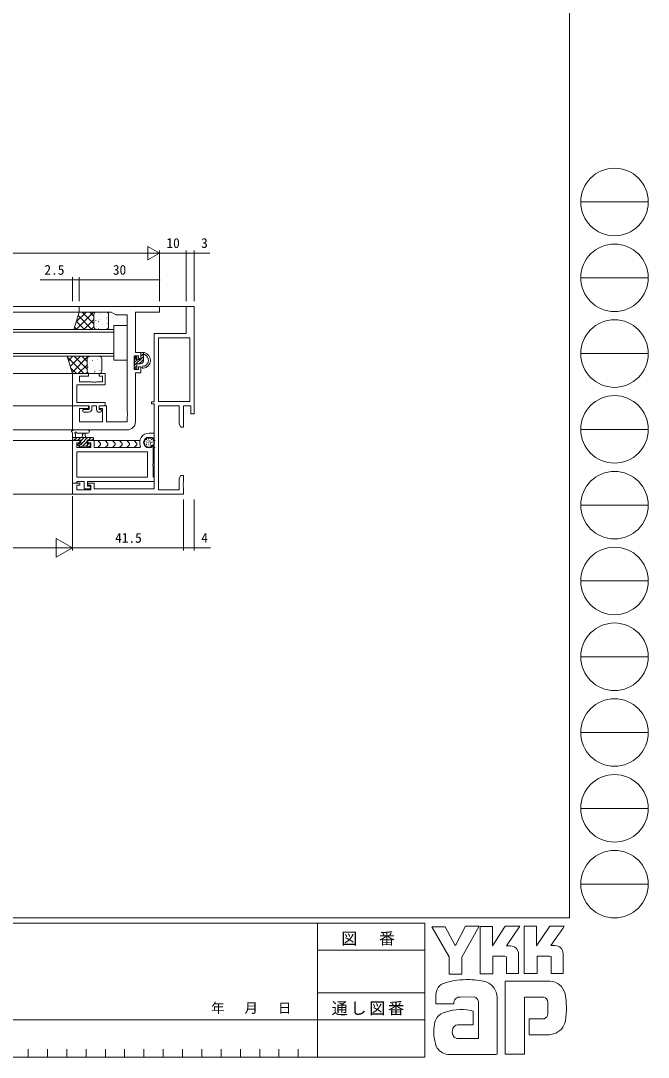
# Model space of a CAD drawing. Units: millimetres, scale not verified. Extents: x -594 to 539, y -420 to 386.
# Drawn here: x 305.2 to 539.5, y -420 to -33.2 of the extents above; entities that cross this region are included whole.
import ezdxf
from ezdxf.enums import TextEntityAlignment as Align

# ---------------------------------------------------------------- set-up
doc = ezdxf.new("R2010")
doc.units = ezdxf.units.MM
doc.header["$LTSCALE"] = 2
for name, color, linetype, lineweight in [('0-1_YKK_ZWAK', 7, 'Continuous', 9), ('0-3_YKK_12', 2, 'Continuous', 9), ('0-4_YKK_D', 6, 'Continuous', 9), ('0-6_YKK_13', 4, 'Continuous', 9), ('0-7_YKK_11', 7, 'Continuous', 9)]:
    doc.layers.add(name, color=color, linetype=linetype, lineweight=lineweight)
doc.styles.add('ＭＳ ゴシック', font='')
doc.styles.get('ＭＳ ゴシック').set_extended_font_data('MS Gothic')

msp = doc.modelspace()

# ---------------------------------------------------------------- linework, layer by layer
at = {"layer": '0-1_YKK_ZWAK'}
for p, q in [((510, 382), (510, -368)), ((514.252, -100.88), (539.452, -100.88)), ((514.252, -129.16), (539.452, -129.16)), ((514.252, -157.44), (539.452, -157.44)), ((514.252, -185.72), (539.452, -185.72)), ((514.252, -214), (539.452, -214)), ((514.252, -242.28), (539.452, -242.28)), ((514.252, -270.56), (539.452, -270.56)), ((514.252, -298.84), (539.452, -298.84)), ((514.252, -327.12), (539.452, -327.12)), ((514.252, -355.4), (539.452, -355.4)), ((510, -368), (-590, -368)), ((456, -370), (-590, -370)), ((416, -370), (416, -420)), ((456, -370), (456, -420)), ((471.194, -371.14), (467.544, -378.245)), ((476.657, -388.902), (476.657, -371.178)), ((493.106, -371.024), (497.778, -371.024)), ((493.106, -388.748), (493.106, -371.024)), ((502.682, -371.024), (508.088, -371.024)), ((508.088, -371.024), (507.548, -371.951)), ((458.624, -371.294), (463.644, -371.294)), ((465.188, -382.569), (458.624, -371.294)), ((507.548, -371.951), (503.088, -378.322)), ((487.97, -378.438), (486.486, -378.438)), ((504.572, -378.322), (503.088, -378.322)), ((416, -380), (456, -380)), ((485.963, -382.26), (481.406, -382.26)), ((491.06, -381.527), (491.06, -388.786)), ((497.971, -382.222), (497.971, -388.748)), ((502.528, -382.222), (497.971, -382.222)), ((503.146, -382.453), (502.528, -382.222)), ((503.146, -388.709), (503.146, -382.453)), ((507.663, -381.527), (507.663, -388.709)), ((497.971, -388.748), (493.106, -388.748)), ((503.146, -388.637), (503.218, -388.709)), ((507.663, -388.709), (503.146, -388.709)), ((502.605, -391.566), (486.04, -391.566)), ((486.04, -391.566), (486.04, -418.866)), ((416, -395.999), (456, -395.999)), ((460.169, -400.1), (460.169, -397.344)), ((474.494, -397.436), (469.212, -397.536)), ((483.028, -397.976), (483.028, -418.828)), ((493.222, -397.513), (499.863, -397.513)), ((493.222, -418.866), (493.222, -397.513)), ((466.81, -400.1), (460.169, -400.1)), ((476.039, -412.958), (476.039, -399.057)), ((501.962, -399.652), (501.987, -403.415)), ((272, -406), (416, -406)), ((456, -405.999), (416, -405.999)), ((494.96, -405.699), (494.96, -411.607)), ((500.018, -405.699), (494.96, -405.699)), ((474.108, -407.9), (468.402, -407.907)), ((468.007, -412.958), (476.039, -412.958)), ((475.421, -412.958), (475.923, -412.958)), ((476.039, -412.957), (476.04, -412.958)), ((494.96, -411.607), (502.566, -411.607)), ((502.566, -411.607), (504.111, -411.259)), ((308, -417), (308, -420)), ((315.2, -417), (315.2, -420)), ((322.4, -417), (322.4, -420)), ((329.6, -417), (329.6, -420)), ((336.8, -417), (336.8, -420)), ((344, -417), (344, -420)), ((351.2, -417), (351.2, -420)), ((358.4, -417), (358.4, -420)), ((365.6, -417), (365.6, -420)), ((372.8, -417), (372.8, -420)), ((380, -417), (380, -420)), ((387.2, -417), (387.2, -420)), ((394.4, -417), (394.4, -420)), ((401.6, -417), (401.6, -420)), ((408.8, -417), (408.8, -420)), ((-590, -420), (456, -420)), ((466.81, -418.944), (464.686, -418.944)), ((482.564, -418.905), (466.81, -418.944)), ((483.028, -418.828), (482.564, -418.905))]:
    msp.add_line(p, q, dxfattribs=at)
for points in [[(471.194, -371.14), (476.374, -371.14), (469.899, -382.608)], [(476.657, -371.178), (481.252, -371.178), (481.252, -378.462), (486.078, -371.101)], [(486.078, -371.101), (491.543, -371.101), (486.486, -378.438)], [(497.778, -371.024), (497.778, -378.441), (502.682, -371.024)], [(463.644, -371.294), (467.235, -378.013), (467.544, -378.245)], [(469.899, -382.608), (469.899, -388.941), (465.188, -388.941), (465.188, -382.569)], [(481.406, -382.26), (481.406, -388.902), (476.657, -388.902)], [(491.06, -388.786), (486.58, -388.786), (486.58, -382.492), (485.963, -382.26)], [(473.104, -402.533), (474.108, -402.764), (474.108, -407.9)], [(486.04, -418.866), (492.102, -418.866), (493.222, -418.866)]]:
    msp.add_lwpolyline(points, dxfattribs=at)
for centre in [(526.852, -100.88), (526.852, -129.16), (526.852, -157.44), (526.852, -185.72), (526.852, -214), (526.852, -242.28), (526.852, -270.56), (526.852, -298.84), (526.852, -327.12), (526.852, -355.4)]:
    msp.add_circle(centre, 12.6, dxfattribs=at)
for centre, radius, start, end in [((487.97, -381.527), 3.089, 0.00165, 89.99603), ((504.572, -381.411), 3.089, 0.00165, 89.99603), ((464.009, -395.793), 3.491, 109.02126, 161.51263), ((471.317, -416.287), 25.257, 89.89165, 109.30847), ((472.059, -420.662), 29.64, 78.78009, 91.46938), ((476.758, -397.852), 6.355, 40.66422, 80.31693), ((476.441, -397.836), 6.588, 358.78058, 38.76563), ((502.388, -397.772), 6.202, 14.44571, 87.08746), ((467.37, -397.379), 7.196, 158.41083, 179.71774), ((469.822, -400.01), 3.013, 138.46381, 181.71359), ((469.021, -399.958), 2.43, 85.50551, 126.78038), ((473.794, -399.649), 2.321, 14.75519, 72.44994), ((500.093, -399.256), 1.756, 16.43123, 96.91661), ((479.094, -401.696), 29.8, 350.99026, 10.67624), ((469.601, -421.22), 19.013, 79.38097, 112.05824), ((496.759, -400.297), 5.248, 4.93422, 17.03551), ((465.181, -408.468), 5.583, 121.8271, 169.08475), ((500.019, -403.834), 1.865, 269.95467, 342.90144), ((496.728, -402.916), 5.281, 343.6902, 354.75362), ((475.213, -410.564), 15.832, 168.76372, 199.80078), ((469.689, -410.469), 3.384, 171.08202, 216.71922), ((468.414, -409.97), 2.064, 90.33952, 178.03638), ((502.479, -405.35), 6.13, 285.4429, 349.90448), ((468.357, -410.807), 2.18, 230.97279, 260.7549), ((465.2, -413.489), 5.461, 207.31435, 263.59464)]:
    msp.add_arc(centre, radius, start, end, dxfattribs=at)
at = {"layer": '0-3_YKK_12'}
for p, q in [((76.694, -139.93), (327.29, -139.93)), ((76.694, -141.93), (327.29, -141.93)), ((367.292, -139.93), (356.694, -139.93)), ((63.994, -148.43), (339.99, -148.43)), ((339.99, -149.43), (63.994, -149.43)), ((339.99, -148.43), (339.99, -158.43)), ((63.994, -157.43), (339.99, -157.43)), ((339.99, -158.43), (63.994, -158.43)), ((78.993, -164.93), (324.992, -164.93)), ((79.197, -176.93), (324.787, -176.93)), ((79.194, -185.93), (324.79, -185.93)), ((274.497, -189.93), (324.404, -189.93)), ((274.497, -209.93), (354.992, -209.93))]:
    msp.add_line(p, q, dxfattribs=at)
at = {"layer": '0-4_YKK_D'}
for p, q in [((356.99, -119.93), (352.66, -117.43)), ((352.66, -117.43), (352.66, -122.43)), ((356.99, -137.93), (356.99, -118.93)), ((356.99, -137.93), (356.99, -118.93)), ((366.992, -137.93), (366.992, -118.93)), ((366.992, -137.93), (366.992, -118.93)), ((369.992, -137.93), (369.992, -118.93)), ((51.994, -119.93), (351.99, -119.93)), ((356.99, -119.93), (348.33, -119.93)), ((356.99, -119.93), (352.66, -122.43)), ((356.99, -119.93), (366.992, -119.93)), ((324.492, -137.93), (324.492, -128.93)), ((326.99, -137.93), (326.99, -128.93)), ((326.99, -137.93), (326.99, -128.93)), ((356.99, -129.93), (326.99, -129.93)), ((356.99, -137.93), (356.99, -128.93)), ((324.492, -210.63), (324.492, -230.93)), ((324.492, -211.93), (324.492, -230.93)), ((365.992, -211.93), (365.992, -230.93)), ((365.992, -211.93), (365.992, -230.93)), ((369.992, -211.93), (369.992, -230.93)), ((324.492, -229.93), (318.43, -226.43)), ((318.43, -226.43), (318.43, -233.43)), ((86.492, -229.93), (317.492, -229.93)), ((324.492, -229.93), (312.368, -229.93)), ((324.492, -229.93), (318.43, -233.43)), ((365.992, -229.93), (324.492, -229.93))]:
    msp.add_line(p, q, dxfattribs=at)
for points in [[(366.992, -119.93), (369.992, -119.93), (375.778, -119.93)], [(326.99, -129.93), (324.492, -129.93), (312.494, -129.93)], [(365.992, -229.93), (369.992, -229.93), (375.997, -229.93)]]:
    msp.add_lwpolyline(points, dxfattribs=at)
for centre, start, end in [((366.992, -119.93), 359.99995, 179.99995), ((366.992, -119.93), 359.99995, 179.99995), ((369.992, -119.93), 359.99995, 179.99995), ((366.992, -119.93), 179.99995, 359.99995), ((366.992, -119.93), 179.99995, 359.99995), ((369.992, -119.93), 179.99995, 359.99995), ((324.492, -129.93), 0, 180), ((324.492, -129.93), 180, 0), ((326.99, -129.93), 0, 180), ((326.99, -129.93), 0, 180), ((326.99, -129.93), 180, 0), ((326.99, -129.93), 180, 0), ((356.99, -129.93), 0, 180), ((356.99, -129.93), 180, 0), ((365.992, -229.93), 0, 180), ((365.992, -229.93), 0, 180), ((365.992, -229.93), 180, 0), ((365.992, -229.93), 180, 0), ((369.992, -229.93), 0, 180), ((369.992, -229.93), 180, 0)]:
    msp.add_arc(centre, 0.106, start, end, dxfattribs=at)
at = {"layer": '0-6_YKK_13'}
for p, q in [((329.572, -141.93), (325.848, -145.654)), ((332.4, -141.93), (325.9, -148.43)), ((332.491, -146.3), (328.121, -141.93)), ((332.491, -143.472), (330.95, -141.93)), ((332.491, -147.43), (332.491, -142.93)), ((332.491, -142.93), (332.491, -147.43)), ((332.606, -143.018), (332.564, -142.991)), ((333.491, -141.93), (336.991, -141.93)), ((334.838, -142.532), (334.796, -142.505)), ((335.041, -142.969), (335.031, -142.967)), ((336.78, -142.145), (336.738, -142.118)), ((337.991, -142.93), (337.991, -147.43)), ((328.964, -148.43), (325.928, -145.394)), ((331.793, -148.43), (326.594, -143.231)), ((332.491, -144.667), (328.729, -148.43)), ((333.222, -145.048), (333.18, -145.021)), ((334.171, -144.844), (334.071, -144.846)), ((334.173, -145.516), (334.163, -145.514)), ((335.164, -144.661), (335.122, -144.634)), ((335.78, -146.69), (335.738, -146.663)), ((337.395, -144.8), (337.295, -144.801)), ((337.396, -144.174), (337.354, -144.147)), ((337.396, -146.272), (337.386, -146.27)), ((337.722, -146.303), (337.68, -146.276)), ((337.923, -143.645), (337.913, -143.643)), ((339.99, -159.93), (339.99, -146.93)), ((339.99, -146.93), (344.99, -146.93)), ((344.99, -146.93), (344.99, -159.93)), ((326.136, -148.43), (325.263, -147.557)), ((332.493, -147.494), (331.557, -148.43)), ((336.991, -148.43), (333.491, -148.43)), ((333.549, -147.177), (333.507, -147.15)), ((333.646, -148.143), (333.636, -148.141)), ((334.218, -148.111), (334.118, -148.113)), ((324.712, -158.43), (323.014, -160.128)), ((327.541, -158.43), (323.68, -162.291)), ((330.369, -158.43), (324.345, -164.454)), ((329.99, -163.271), (325.149, -158.43)), ((329.99, -160.442), (327.977, -158.43)), ((330.82, -158.444), (330.806, -158.43)), ((334.49, -158.43), (330.99, -158.43)), ((347.699, -161.795), (350.999, -158.496)), ((349.995, -159.33), (349.995, -157.33)), ((349.999, -158.373), (350.999, -157.373)), ((350.015, -157.235), (350.204, -157.045)), ((350.295, -157.03), (351.395, -157.03)), ((350.995, -157.57), (350.995, -157.03)), ((350.995, -160.23), (350.995, -158.281)), ((351.479, -157.83), (351.463, -157.83)), ((328.82, -164.93), (322.568, -158.678)), ((329.99, -161.638), (326.697, -164.93)), ((329.99, -159.43), (329.99, -163.93)), ((329.99, -163.93), (329.99, -159.43)), ((330.271, -161.692), (330.262, -161.69)), ((330.798, -159.065), (330.789, -159.063)), ((331.933, -160.039), (331.891, -160.012)), ((332.259, -162.168), (332.217, -162.141)), ((333.104, -162.357), (333.095, -162.354)), ((333.875, -159.652), (333.833, -159.625)), ((334.021, -159.821), (334.011, -159.819)), ((334.491, -161.682), (334.449, -161.655)), ((335.49, -163.93), (335.49, -159.43)), ((344.99, -159.93), (339.99, -159.93)), ((347.495, -159.93), (347.495, -159.33)), ((347.495, -162.83), (347.495, -162.33)), ((347.499, -159.75), (348.563, -158.687)), ((347.581, -163.036), (348.599, -162.018)), ((347.583, -159.118), (348.083, -158.618)), ((347.695, -162.13), (347.695, -160.13)), ((347.699, -160.673), (348.509, -159.863)), ((348.595, -158.83), (348.595, -159.169)), ((348.595, -161.53), (348.595, -162.83)), ((348.895, -161.23), (349.995, -161.23)), ((349.056, -159.63), (349.695, -159.63)), ((349.387, -161.23), (350.999, -159.618)), ((325.992, -164.93), (323.825, -162.763)), ((330.09, -164.366), (329.526, -164.93)), ((330.317, -162.555), (330.275, -162.528)), ((330.644, -164.684), (330.602, -164.657)), ((330.99, -164.93), (334.49, -164.93)), ((332.237, -164.904), (332.227, -164.902)), ((332.693, -164.434), (332.593, -164.436)), ((332.875, -164.198), (332.833, -164.171)), ((334.817, -163.811), (334.775, -163.784)), ((348.295, -163.13), (347.795, -163.13)), ((324.492, -189.63), (324.492, -186.95)), ((324.492, -188.73), (332.092, -188.73)), ((324.492, -189.035), (324.797, -188.73)), ((324.944, -189.93), (326.144, -188.73)), ((330.22, -185.93), (325.058, -185.93)), ((325.692, -187.55), (325.692, -188.73)), ((330.22, -187.13), (326.259, -187.133)), ((326.491, -189.73), (327.491, -188.73)), ((327.592, -189.976), (328.838, -188.73)), ((327.837, -191.078), (330.185, -188.73)), ((328.192, -188.73), (328.294, -187.586)), ((329.392, -188.73), (329.29, -187.586)), ((330.532, -189.73), (331.532, -188.73)), ((331.679, -189.93), (332.392, -189.217)), ((332.392, -189.03), (332.392, -189.63)), ((352.195, -189.37), (352.195, -189.57)), ((352.931, -189.187), (352.931, -189.387)), ((353.552, -189.072), (353.552, -189.272)), ((354.012, -189.394), (354.012, -189.594)), ((325.392, -189.93), (324.792, -189.93)), ((327.08, -192.142), (326.58, -191.642)), ((326.792, -191.13), (327.131, -191.13)), ((326.926, -191.988), (327.54, -191.375)), ((327.597, -189.93), (326.994, -189.93)), ((327.892, -192.23), (327.292, -192.23)), ((330.192, -192.03), (328.092, -192.03)), ((328.232, -192.03), (329.992, -190.27)), ((329.579, -192.03), (330.479, -191.13)), ((330.594, -189.93), (329.997, -189.93)), ((330.892, -192.23), (330.392, -192.23)), ((330.726, -192.23), (331.192, -191.764)), ((331.192, -191.43), (331.192, -191.93)), ((332.092, -189.93), (331.492, -189.93)), ((332.094, -189.93), (349.668, -189.93)), ((351.366, -190.129), (351.366, -190.329)), ((351.435, -190.842), (351.435, -191.042)), ((351.642, -191.51), (351.642, -191.71)), ((352.056, -190.106), (352.056, -190.306)), ((352.102, -190.682), (352.102, -190.882)), ((352.148, -191.234), (352.148, -191.434)), ((352.286, -192.039), (352.286, -192.239)), ((352.678, -189.831), (352.677, -190.031)), ((352.769, -190.636), (352.769, -190.836)), ((352.976, -191.395), (352.976, -191.595)), ((352.999, -192.269), (352.999, -192.469)), ((353.138, -190.291), (353.137, -190.491)), ((353.391, -189.693), (353.391, -189.893)), ((353.551, -192.085), (353.551, -192.285)), ((353.62, -191.004), (353.62, -191.204)), ((353.667, -190.406), (353.667, -190.606)), ((353.712, -191.51), (353.712, -191.71)), ((354.149, -191.648), (354.149, -191.848)), ((354.196, -190.544), (354.196, -190.744)), ((354.265, -189.946), (354.265, -190.146)), ((354.656, -191.107), (354.655, -191.307)), ((354.697, -192.5), (355.383, -192.5)), ((354.817, -190.268), (354.817, -190.468)), ((354.971, -189.93), (355.383, -189.93))]:
    msp.add_line(p, q, dxfattribs=at)
for points in [[(333.491, -148.43), (324.994, -148.43), (326.994, -141.93), (333.491, -141.93)], [(330.99, -158.43), (322.492, -158.43), (324.492, -164.93), (330.99, -164.93)], [(327.592, -190.669), (327.592, -189.73), (325.592, -189.73)], [(331.292, -189.73), (329.992, -189.73), (329.992, -191.13), (330.892, -191.13)], [(333.986, -189.93), (334.986, -190.93), (334.986, -191.5), (333.986, -192.5)], [(336.694, -189.93), (337.694, -190.93), (337.694, -191.588), (336.782, -192.5)], [(339.401, -189.93), (340.401, -190.93), (340.401, -191.5), (339.401, -192.5)], [(342.109, -189.93), (343.109, -190.93), (343.109, -191.5), (342.109, -192.5)], [(344.817, -189.93), (345.817, -190.93), (345.817, -191.5), (344.817, -192.5)], [(347.525, -189.93), (348.525, -190.93), (348.525, -191.5), (347.525, -192.5)]]:
    msp.add_lwpolyline(points, dxfattribs=at)
msp.add_circle((353.092, -190.63), 2, dxfattribs=at)
for centre, radius, start, end in [((333.491, -142.93), 1, 90, 180), ((333.491, -142.93), 1, 90, 180), ((336.991, -142.93), 1, 0, 90), ((333.491, -147.43), 1, 180, 270), ((333.491, -147.43), 1, 180, 270), ((336.991, -147.43), 1, 270, 0), ((330.99, -159.43), 1, 90, 180), ((330.99, -159.43), 1, 90, 180), ((334.49, -159.43), 1, 0, 90), ((348.295, -158.83), 0.3, 0, 135), ((350.295, -157.33), 0.3, 90, 180), ((350.995, -157.82), 0.25, 31.78471, 236.94426), ((350.695, -158.281), 0.3, 0, 56.94426), ((350.575, -159.937), 3.02, 278.28029, 74.24304), ((351.463, -157.53), 0.3, 211.78471, 270), ((350.575, -159.937), 2.32, 291.12872, 63.42111), ((351.479, -158.13), 0.3, 63.42111, 90), ((347.795, -159.33), 0.3, 135, 180), ((347.695, -159.93), 0.2, 180, 270), ((347.695, -162.33), 0.2, 90, 180), ((348.595, -159.63), 0.25, 123.05573, 326.94426), ((348.295, -159.169), 0.3, 303.05573, 0), ((348.895, -161.53), 0.3, 90, 180), ((349.056, -159.93), 0.3, 90, 146.94426), ((349.695, -159.33), 0.3, 270, 0), ((349.995, -160.23), 1, 270, 0), ((350.945, -162.48), 0.45, 61.48442, 278.28029), ((351.303, -161.821), 0.3, 241.48442, 291.12872), ((330.99, -163.93), 1, 180, 270), ((330.99, -163.93), 1, 180, 270), ((334.49, -163.93), 1, 270, 0), ((347.795, -162.83), 0.3, 180, 270), ((348.295, -162.83), 0.3, 270, 0), ((324.492, -186.43), 0.3, 79.47121, 239.99998), ((324.192, -186.95), 0.3, 0, 60), ((324.602, -185.84), 0.3, 259.47121, 319.47121), ((325.058, -186.23), 0.3, 90, 139.47121), ((325.692, -187.03), 0.3, 19.18974, 239.99998), ((325.392, -187.55), 0.3, 0, 60), ((326.259, -186.833), 0.3, 199.18974, 270.04022), ((328.792, -187.63), 0.5, 5.09206, 174.90793), ((330.22, -186.53), 0.6, 270.04022, 90.04022), ((332.092, -189.03), 0.3, 0, 90), ((324.792, -189.63), 0.3, 180, 270), ((325.392, -189.73), 0.2, 270, 0), ((326.792, -191.43), 0.3, 90, 225), ((327.292, -191.93), 0.3, 225, 270), ((327.131, -191.43), 0.3, 33.05573, 90), ((327.592, -191.13), 0.25, 213.05573, 56.94426), ((327.892, -190.669), 0.3, 180, 236.94426), ((327.892, -192.03), 0.2, 270, 0), ((330.392, -192.03), 0.2, 180, 270), ((330.892, -191.43), 0.3, 0, 90), ((330.892, -191.93), 0.3, 270, 0), ((331.492, -189.73), 0.2, 180, 270), ((332.092, -189.63), 0.3, 270, 0)]:
    msp.add_arc(centre, radius, start, end, dxfattribs=at)
at = {"layer": '0-7_YKK_11'}
for p, q in [((356.622, -175.3), (356.622, -151.56)), ((328.992, -179.33), (330.492, -179.33)), ((334.492, -179.33), (334.692, -179.33)), ((349.91, -192.076), (349.637, -192.5)), ((353.673, -192.43), (353.097, -192.43)), ((326.127, -194.13), (352.497, -194.13))]:
    msp.add_line(p, q, dxfattribs=at)
for points in [[(365.992, -209.93), (324.492, -209.93), (324.492, -205.73), (327.292, -205.73), (327.292, -206.53), (326.122, -206.53), (326.122, -208.3), (331.392, -208.3), (331.392, -206.53), (330.292, -206.53), (330.292, -205.73), (332.592, -205.73), (332.592, -207.93), (354.992, -207.93), (354.992, -176.23), (353.992, -176.23), (353.992, -175.43), (354.992, -175.43), (354.992, -149.93), (366.992, -149.93), (366.992, -139.93), (369.992, -139.93), (369.992, -179.93), (368.692, -179.93), (368.692, -176.93), (365.992, -176.93), (365.992, -184.93), (364.992, -184.93), (364.362, -183.839), (364.362, -176.93), (356.622, -176.93), (356.622, -208.3), (364.362, -208.3), (364.362, -204.021), (364.992, -202.93), (365.992, -202.93), (365.992, -205.472), (365.872, -205.655), (365.872, -206.205), (365.992, -206.388)], [(344.99, -178.972), (344.99, -142.93), (340.722, -142.93), (338.99, -141.93), (326.99, -141.93), (326.99, -139.93), (356.99, -139.93), (356.99, -141.93), (347.99, -141.93), (347.99, -157.03), (349.99, -157.03), (349.99, -159.33), (349.19, -159.33), (349.19, -158.23), (347.49, -158.23), (347.49, -163.43), (349.19, -163.43), (349.19, -162.33), (349.99, -162.33), (349.99, -164.63), (347.99, -164.63), (347.99, -182.93)], [(324.492, -164.93), (324.492, -176.93), (330.792, -176.93), (330.792, -178.33), (328.592, -178.33), (328.292, -178.63)], [(335.392, -178.63), (335.092, -178.33), (334.492, -178.33), (334.492, -176.93), (336.692, -176.93), (336.692, -175.73), (326.122, -175.73), (326.122, -169.13), (336.692, -169.13), (336.692, -164.93), (334.492, -164.93), (334.492, -165.93), (335.692, -165.93), (335.692, -167.93), (333.45, -167.93), (333.267, -168.05), (332.717, -168.05), (332.534, -167.93), (332.45, -167.93), (332.267, -168.05), (331.717, -168.05), (331.534, -167.93), (327.192, -167.93), (327.192, -165.93), (330.492, -165.93), (330.492, -164.93), (324.492, -164.93)], [(344.99, -185.93), (324.49, -185.93), (324.49, -176.93), (330.49, -176.93), (330.49, -177.93), (327.19, -177.93), (327.19, -182.93), (335.69, -182.93), (335.69, -177.93), (334.49, -177.93), (334.49, -176.93), (337.19, -176.93), (337.19, -182.93), (344.99, -182.93), (344.99, -180.888), (345.11, -180.705), (345.11, -180.155), (344.99, -179.972), (344.99, -179.888), (345.11, -179.705), (345.11, -179.155), (344.99, -178.972)], [(331.792, -178.03), (331.792, -176.93), (333.492, -176.93), (333.492, -178.33)], [(353.097, -188.83), (354.997, -188.83), (354.997, -187.13), (353.097, -187.13)], [(349.637, -192.5), (332.597, -192.5), (332.597, -189.93), (330.297, -189.93), (330.297, -190.73), (331.397, -190.73), (331.397, -192.5), (326.127, -192.5), (326.127, -190.73), (327.297, -190.73), (327.297, -189.93), (324.497, -189.93), (324.497, -205.73), (325.827, -205.73), (326.127, -205.43), (326.327, -205.23), (328.897, -205.23), (328.897, -207.93), (331.297, -207.93), (331.297, -206.93), (330.097, -206.93), (330.097, -205.23), (344.039, -205.23), (344.222, -205.11), (344.772, -205.11), (344.956, -205.23), (345.039, -205.23), (345.222, -205.11), (345.772, -205.11), (345.956, -205.23), (354.997, -205.23), (354.997, -203.73), (354.697, -203.43), (354.697, -199.388), (354.577, -199.205), (354.577, -198.655), (354.697, -198.472), (354.697, -191.929), (354.327, -191.776), (353.673, -192.43)], [(365.992, -206.388), (365.992, -206.472), (365.872, -206.655), (365.872, -207.205), (365.992, -207.388), (365.992, -209.93)]]:
    msp.add_lwpolyline(points, dxfattribs=at)
for points in [[(356.622, -175.3), (356.622, -151.56), (368.362, -151.56), (368.362, -175.3)], [(326.127, -194.13), (352.497, -194.13), (352.497, -203.6), (326.127, -203.6)]]:
    msp.add_lwpolyline(points, close=True, dxfattribs=at)
for centre, radius, start, end in [((328.992, -178.63), 0.7, 180, 269.99998), ((330.492, -178.03), 1.3, 270, 359.99998), ((334.492, -178.33), 1, 180, 269.99998), ((334.692, -178.63), 0.7, 270, 359.99998), ((344.99, -182.93), 3, 270, 359.99998), ((353.097, -190.63), 3.5, 90, 204.40335), ((353.097, -190.63), 1.8, 89.99998, 270)]:
    msp.add_arc(centre, radius, start, end, dxfattribs=at)

# ---------------------------------------------------------------- texts
at = {"layer": '0-1_YKK_ZWAK', "color": 4, "style": 'ＭＳ ゴシック'}
msp.add_text('年   月   日', height=3.666, dxfattribs=at).set_placement((376.252, -404.527), align=Align.BOTTOM_LEFT)
at = {"layer": '0-1_YKK_ZWAK', "char_height": 4.399, "attachment_point": 7, "style": 'ＭＳ ゴシック'}
for s, insert in [('\\T1.17;図\u3000番', (424.854, -378.374)), ('\\T1.17;通し図番', (421.255, -404.406))]:
    msp.add_mtext(s, dxfattribs=dict(at, insert=insert))
at = {"layer": '0-4_YKK_D', "color": 4, "style": 'ＭＳ ゴシック'}
for s, p in [('10', (359.591, -119.13)), ('3', (372.535, -119.13)), ('2.5', (314.043, -129.13)), ('30', (339.59, -129.13)), ('41.5', (340.442, -229.13)), ('4', (372.607, -229.13))]:
    msp.add_text(s, height=3.666, dxfattribs=at).set_placement(p, align=Align.BOTTOM_LEFT)

doc.saveas('drawing.dxf')
